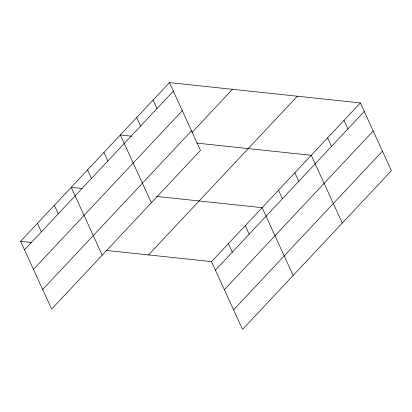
<?xml version="1.0" encoding="UTF-8"?>
<svg xmlns="http://www.w3.org/2000/svg" width="412" height="412" viewBox="0 0 412 412"><rect width="100%" height="100%" fill="white"/><g stroke="black" fill="none" stroke-linecap="round" stroke-linejoin="round"><path stroke-width="0.62" d="M169.445 82.606L200.474 150.375L51.629 309.077L20.6 241.308L169.445 82.606L360.371 102.923L391.4 170.692L242.555 329.394L211.526 261.625L105.879 250.383M24.504 249.832L173.349 91.129M33.454 269.386L182.3 110.684M42.678 289.528L191.523 130.825M191.951 132.494L232.45 89.311M148.521 254.92L297.366 96.217M211.526 261.625L360.371 102.923M215.43 270.148L364.275 111.446M224.38 289.698L373.226 130.995M233.604 309.845L382.449 151.142M131.783 136.197L120.325 134.976L151.353 202.75M196.699 143.103L311.256 155.293L342.279 223.062M82.024 188.5L71.209 187.352L102.233 255.121M156.488 196.421L262.135 207.663L293.164 275.432M20.6 241.308L31.42 242.462M343.999 120.376L347.903 128.905M327.628 137.835L331.531 146.358M294.879 172.752L298.782 181.275M278.507 190.205L282.411 198.733M245.264 225.652L249.167 234.176M228.397 243.636L232.301 252.159M153.073 100.065L156.977 108.588M136.702 117.523L140.6 126.046M103.953 152.435L107.856 160.958M87.581 169.893L91.485 178.417M54.338 205.336L58.241 213.859M37.471 223.325L41.37 231.848"/></g></svg>
